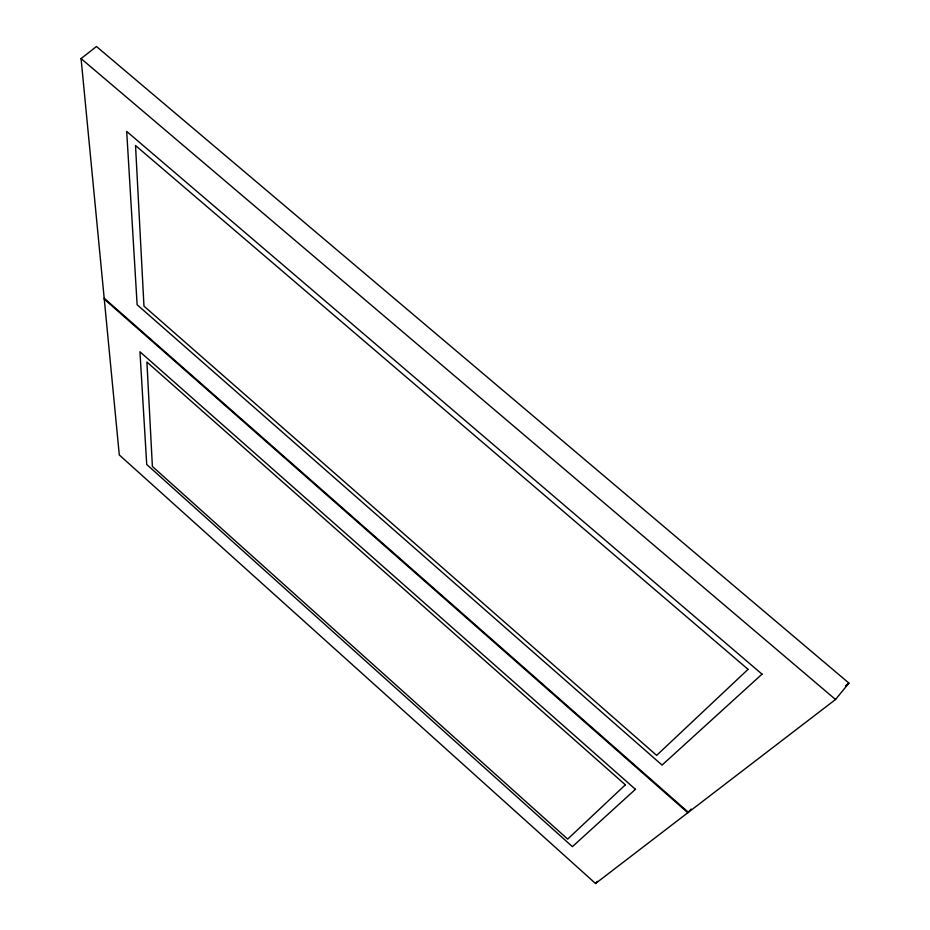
<?xml version="1.0" encoding="UTF-8"?>
<svg xmlns="http://www.w3.org/2000/svg" width="930" height="930" viewBox="0 0 930 930"><rect width="100%" height="100%" fill="white"/><g stroke="black" fill="none" stroke-linecap="round" stroke-linejoin="round"><path stroke-width="1.4" d="M835.524 699.5L848.927 683.108L96.453 46.5L81.073 58.59L119.296 454.956L595.537 883.5L835.524 699.5L81.073 58.59M691.106 809.042L687.816 812.75L104.276 299.158M595.537 883.5L597.362 881.326M845.486 685.77L848.927 683.108M104.183 298.204L688.386 812.309M625.355 784.815L567.672 839.104L152.381 466.453L146.905 362.037L625.355 784.815M748.069 669.333L656.65 755.369L143.964 306.121L135.536 145.545L748.069 669.333M635.434 789.314L572.403 846.649L146.719 464.477L139.953 351.784L635.434 789.314M762.03 674.145L662.067 765.088L137.129 304.761L126.701 131.444L762.03 674.145"/></g></svg>
